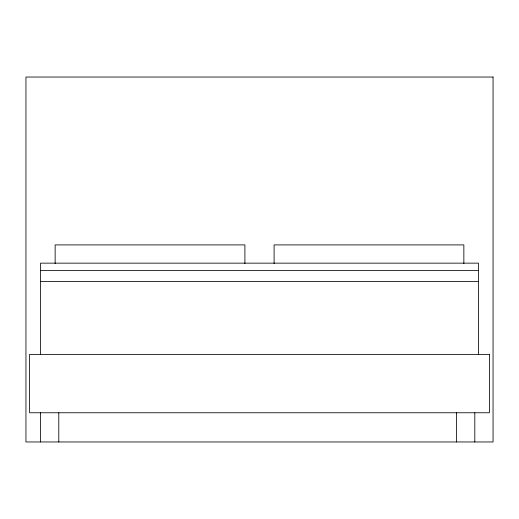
<?xml version="1.0" encoding="UTF-8"?>
<svg xmlns="http://www.w3.org/2000/svg" width="519" height="519" viewBox="0 0 519 519"><rect width="100%" height="100%" fill="white"/><g stroke="black" fill="none" stroke-linecap="round" stroke-linejoin="round"><path stroke-width="0.78" d="M40.547 270.451L478.453 270.451M40.547 281.395L478.453 281.395M478.453 354.38L478.453 263.146L40.547 263.146L40.547 354.38M474.807 412.767L474.807 441.961M463.856 263.555L463.856 244.903L274.097 244.903L274.097 263.555M456.558 412.767L456.558 441.961M244.903 263.555L244.903 244.903L55.144 244.903L55.144 263.555M58.79 412.767L58.79 441.961M40.547 412.767L40.547 441.961M493.05 77.039L25.95 77.039L25.95 441.961L493.05 441.961L493.05 77.039M489.404 354.38L29.596 354.38L29.596 412.767L489.404 412.767L489.404 354.38"/></g></svg>
